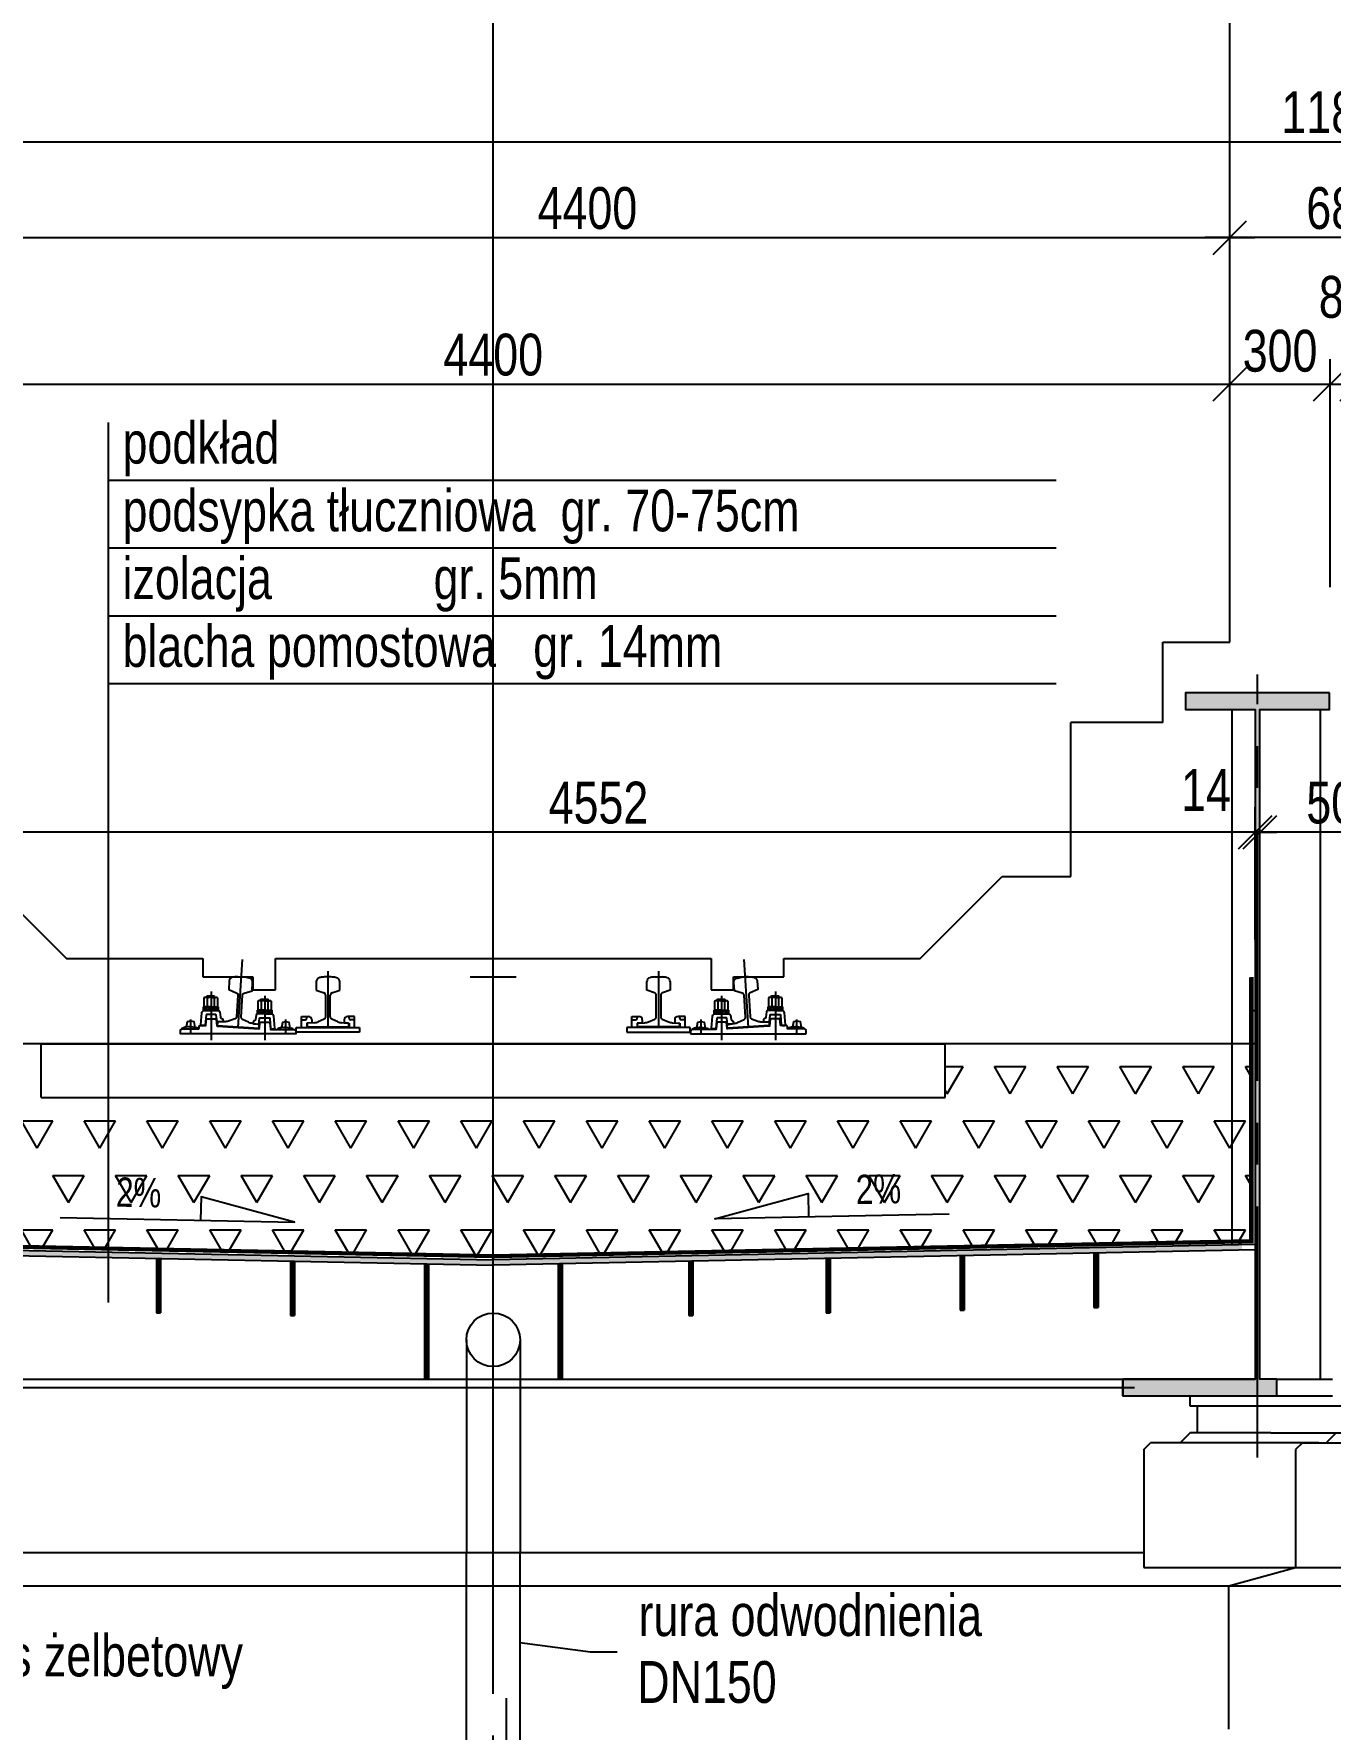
# Model space of a CAD drawing. Header units: millimetres. Extents: x -1069826 to 2704411, y -432732 to 412301.
# Drawn here: x 575333 to 579204, y -21743 to -16679 of the extents above; entities that cross this region are included whole.
import ezdxf
from ezdxf.enums import TextEntityAlignment as Align

# ---------------------------------------------------------------- set-up
doc = ezdxf.new("R2010")
doc.units = ezdxf.units.MM
doc.header["$LTSCALE"] = 1000
doc.header["$MEASUREMENT"] = 0
doc.linetypes.add('CENTER2', pattern=[1.125, 0.75, -0.125, 0.125, -0.125])
doc.linetypes.add('HIDDEN', pattern=[0.375, 0.25, -0.125])
for name, color, linetype in [('0-RAM-T', 7, 'Continuous'), ('0-T', 7, 'Continuous'), ('0-T0-T', 7, 'Continuous'), ('00XX00-S', 7, 'Continuous'), ('00XX00-T', 7, 'Continuous'), ('DROGO-T', 7, 'Continuous'), ('WIADUKT', 7, 'Continuous')]:
    doc.layers.add(name, color=color, linetype=linetype)
doc.styles.add('CDMSTYLE', font='CDMSIMPL', dxfattribs={"width": 0.8, "bigfont": 'CDMBIGPL'})
doc.dimstyles.new('CDMOG-MM-50', dxfattribs={"dimscale": 50, "dimtxt": 2.5, "dimasz": 1, "dimexe": 1.5, "dimexo": 5, "dimgap": 0.5, "dimtad": 1, "dimdec": 0, "dimrnd": 1, "dimzin": 1, "dimdsep": 46, "dimtxsty": 'CDMSTYLE', "dimblk1": 'OBLIQUE', "dimblk2": 'OBLIQUE', "dimsah": 1, "dimtsz": 1, "dimcen": -2.5, "dimdle": 1.5, "dimclrd": 9, "dimclre": 9, "dimclrt": 9, "dimadec": 0, "dimazin": 0, "dimtfac": 1, "dimtmove": 2, "dimatfit": 3, "dimldrblk": 'OBLIQUE', "dimfxl": 1, "dimtvp": 1, "dimtolj": 1, "dimtzin": 0, "dimarcsym": 0})

# ---------------------------------------------------------------- blocks, each defined once
blk = doc.blocks.new('*D195')
at = {"color": 9, "linetype": 'ByBlock', "transparency": 16777216}
for p, q in [((573345, -18186.2), (573345, -17556.5)), ((585145, -18156.2), (585145, -17556.5)), ((573295, -17681.5), (573395, -17581.5)), ((585095, -17681.5), (585195, -17581.5)), ((573270, -17631.5), (585220, -17631.5))]:
    blk.add_line(p, q, dxfattribs=at)
at = {"layer": 'Defpoints', "color": 0, "linetype": 'ByBlock', "transparency": 16777216}
for p in [(585145, -17631.5), (585145, -18406.2), (573345, -18436.2)]:
    blk.add_point(p, dxfattribs=at)
at = {"color": 9, "linetype": 'ByBlock', "transparency": 16777216, "insert": (579245, -17544), "char_height": 125, "attachment_point": 5, "style": 'CDMSTYLE'}
blk.add_mtext('\\A1;\\C1;11800', dxfattribs=at)
blk = doc.blocks.new('_OBLIQUE')
at = {"color": 0, "linetype": 'ByBlock'}
blk.add_line((-0.5, -0.5), (0.5, 0.5), dxfattribs=at)
blk = doc.blocks.new('*D191')
at = {"color": 9, "linetype": 'ByBlock', "transparency": 16777216}
for p, q in [((578905, -18118.9), (578905, -17212.9)), ((574455, -17337.9), (574555, -17237.9)), ((578855, -17337.9), (578955, -17237.9)), ((574430, -17287.9), (578980, -17287.9))]:
    blk.add_line(p, q, dxfattribs=at)
at = {"layer": 'Defpoints', "color": 0, "linetype": 'ByBlock', "transparency": 16777216}
for p in [(578905, -17287.9), (574505, -18368.9), (578905, -18368.9)]:
    blk.add_point(p, dxfattribs=at)
at = {"color": 9, "linetype": 'ByBlock', "transparency": 16777216, "insert": (576986.4, -17200.4), "char_height": 125, "attachment_point": 5, "style": 'CDMSTYLE'}
blk.add_mtext('\\A1;\\C1;4400', dxfattribs=at)
blk = doc.blocks.new('*D189')
at = {"color": 9, "linetype": 'ByBlock', "transparency": 16777216}
for p, q in [((574379, -19113.7), (574479, -19013.7)), ((574429, -19446.2), (574429, -18988.7)), ((578931, -19113.7), (579031, -19013.7)), ((579056, -19063.7), (574354, -19063.7))]:
    blk.add_line(p, q, dxfattribs=at)
at = {"layer": 'Defpoints', "color": 0, "linetype": 'ByBlock', "transparency": 16777216}
for p in [(574429, -19063.7), (578981, -19432.2), (574429, -19696.2)]:
    blk.add_point(p, dxfattribs=at)
at = {"color": 9, "linetype": 'ByBlock', "transparency": 16777216, "insert": (577019.4, -18976.2), "char_height": 125, "attachment_point": 5, "style": 'CDMSTYLE'}
blk.add_mtext('\\A1;\\C1;4552', dxfattribs=at)
blk = doc.blocks.new('A$C5F112703')
at = {"color": 9, "linetype": 'ByBlock'}
for p, q in [((1020, 4918.5), (940, 4868.5)), ((3380, 4918.5), (1020, 4918.5)), ((3460, 4868.5), (3380, 4918.5)), ((940, 4868.5), (600, 4568.5)), ((3800, 4568.5), (3460, 4868.5)), ((600, 4568.5), (400, 4318.5)), ((4000, 4318.5), (3800, 4568.5)), ((400, 4318.5), (300, 3918.5)), ((4100, 3918.5), (4000, 4318.5)), ((300, 3918.5), (200, 3118.5)), ((4200, 3118.5), (4100, 3918.5)), ((0, 3118.5), (0, 1068.5)), ((200, 3118.5), (0, 3118.5)), ((4400, 3118.5), (4200, 3118.5)), ((4400, 1068.5), (4400, 3118.5)), ((0, 1068.5), (200, 1068.5)), ((4200, 1068.5), (4400, 1068.5)), ((475, 828.5), (475, 368.5)), ((3925, 368.5), (3925, 828.5)), ((475, 368.5), (680, 368.5)), ((680, 368.5), (925, 123.5)), ((3475, 123.5), (3720, 368.5)), ((3720, 368.5), (3925, 368.5)), ((925, 123.5), (1332.5, 123.5)), ((1332.5, 123.5), (1332.5, 68.5)), ((1549.5, 123.5), (2850.5, 123.5)), ((1549.5, 30.5), (1549.5, 123.5)), ((2850.5, 123.5), (2850.5, 30.5)), ((3067.5, 123.5), (3475, 123.5)), ((3067.5, 68.5), (3067.5, 123.5)), ((1332.5, 68.5), (1482.5, 68.5)), ((1482.5, 68.5), (1482.5, 30.5)), ((2917.5, 68.5), (3067.5, 68.5)), ((2917.5, 30.5), (2917.5, 68.5)), ((1482.5, 30.5), (1549.5, 30.5)), ((2850.5, 30.5), (2917.5, 30.5))]:
    blk.add_line(p, q, dxfattribs=at)
at = {"layer": '0-T', "color": 9, "linetype": 'Continuous'}
for p, q in [((200, 828.5), (200, 1068.5)), ((4200, 828.5), (4200, 1068.5)), ((200, 828.5), (475, 828.5)), ((4200, 828.5), (3925, 828.5)), ((2200, 0), (2200, 137)), ((2131.5, 68.5), (2268.5, 68.5))]:
    blk.add_line(p, q, dxfattribs=at)
blk = doc.blocks.new('A$C22AE4A19')
at = {"layer": '0-T', "color": 9, "linetype": 'Continuous'}
blk.add_blockref('A$C5F112703', (0, 0), dxfattribs=at)
blk = doc.blocks.new('*D190')
at = {"color": 9, "linetype": 'ByBlock', "transparency": 16777216}
for p, q in [((578905, -17381.5), (578905, -17212.9)), ((578855, -17337.9), (578955, -17237.9)), ((579535, -17337.9), (579635, -17237.9)), ((579660, -17287.9), (578830, -17287.9))]:
    blk.add_line(p, q, dxfattribs=at)
at = {"layer": 'Defpoints', "color": 0, "linetype": 'ByBlock', "transparency": 16777216}
for p in [(578905, -17287.9), (579585, -17471.2), (578905, -17631.5)]:
    blk.add_point(p, dxfattribs=at)
at = {"color": 9, "linetype": 'ByBlock', "transparency": 16777216, "insert": (579245, -17200.4), "char_height": 125, "attachment_point": 5, "style": 'CDMSTYLE'}
blk.add_mtext('\\A1;\\C1;680', dxfattribs=at)
blk = doc.blocks.new('*D187')
at = {"color": 9, "linetype": 'ByBlock', "transparency": 16777216}
for p, q in [((578945, -19113.7), (579045, -19013.7)), ((578995, -19385.5), (578995, -18988.7)), ((579445, -19113.7), (579545, -19013.7)), ((579570, -19063.7), (578920, -19063.7))]:
    blk.add_line(p, q, dxfattribs=at)
at = {"layer": 'Defpoints', "color": 0, "linetype": 'ByBlock', "transparency": 16777216}
for p in [(578995, -19063.7), (578995, -19635.5), (579495, -19635.5)]:
    blk.add_point(p, dxfattribs=at)
at = {"color": 9, "linetype": 'ByBlock', "transparency": 16777216, "insert": (579245, -18976.2), "char_height": 125, "attachment_point": 5, "style": 'CDMSTYLE'}
blk.add_mtext('\\A1;\\C1;500', dxfattribs=at)
blk = doc.blocks.new('*D185')
at = {"color": 9, "linetype": 'ByBlock', "transparency": 16777216}
for p, q in [((578931, -19113.7), (579031, -19013.7)), ((578945, -19113.7), (579045, -19013.7)), ((578981, -19384.7), (578981, -18988.7)), ((578981, -19063.7), (578931, -19063.7)), ((578995, -19063.7), (578981, -19063.7)), ((578995, -19063.7), (578981, -19063.7)), ((578995, -19063.7), (579045, -19063.7))]:
    blk.add_line(p, q, dxfattribs=at)
at = {"layer": 'Defpoints', "color": 0, "linetype": 'ByBlock', "transparency": 16777216}
for p in [(578981, -19063.7), (578981, -19634.7), (578995, -19635.5)]:
    blk.add_point(p, dxfattribs=at)
at = {"color": 9, "linetype": 'ByBlock', "transparency": 16777216, "insert": (578833.8, -18938), "char_height": 125, "attachment_point": 5, "style": 'CDMSTYLE'}
blk.add_mtext('\\A1;\\C1;14', dxfattribs=at)
blk = doc.blocks.new('A$C5FAB2D53')
at = {"color": 9, "linetype": 'ByBlock'}
for p, q in [((104.6, 164.4), (84.8, 164.4)), ((1072, 164.4), (1091.8, 164.4)), ((59.7, 150.4), (59.7, 124.6)), ((59.7, 124.6), (83, 116.6)), ((87.7, 110), (87.7, 44.7)), ((101.7, 44.7), (101.7, 110)), ((106.4, 116.6), (129.7, 124.6)), ((129.7, 124.6), (129.7, 150.4)), ((1046.9, 124.6), (1046.9, 150.4)), ((1070.2, 116.6), (1046.9, 124.6)), ((1074.9, 44.7), (1074.9, 110)), ((1088.9, 110), (1088.9, 44.7)), ((1116.9, 124.6), (1093.6, 116.6)), ((1116.9, 150.4), (1116.9, 124.6)), ((0, 13), (189.1, 13)), ((0, 0), (0, 13)), ((94.6, 0), (0, 0)), ((15.4, 46.4), (36.4, 46.4)), ((15.4, 13), (15.4, 46.4)), ((15.4, 36.4), (26.4, 36.4)), ((31.4, 41.4), (31.4, 46.4)), ((46.4, 27.9), (31.4, 26.4)), ((31.4, 26.4), (31.4, 13)), ((32.2, 23.2), (32.2, 15.4)), ((32.2, 15.4), (157.2, 15.4)), ((53.2, 27.8), (35, 26.2)), ((46.4, 36.4), (46.4, 27.9)), ((83.4, 38.2), (65, 30.6)), ((189.1, 0), (94.6, 0)), ((124.5, 30.6), (106.1, 38.2)), ((154.5, 26.2), (136.2, 27.8)), ((143, 36.4), (143, 27.9)), ((143, 27.9), (158, 26.4)), ((174, 46.4), (153, 46.4)), ((157.2, 15.4), (157.2, 23.2)), ((158, 41.4), (158, 46.4)), ((158, 26.4), (158, 13)), ((174, 36.4), (163, 36.4)), ((174, 13), (174, 46.4)), ((189.1, 13), (189.1, 0)), ((189.1, 13), (189.1, 13)), ((987.5, 13), (987.5, 0)), ((987.5, 13), (987.5, 13)), ((1176.6, 13), (987.5, 13)), ((987.5, 0), (1082, 0)), ((1002.6, 46.4), (1023.6, 46.4)), ((1002.6, 13), (1002.6, 46.4)), ((1002.6, 36.4), (1013.6, 36.4)), ((1018.6, 41.4), (1018.6, 46.4)), ((1033.6, 27.9), (1018.6, 26.4)), ((1018.6, 26.4), (1018.6, 13)), ((1019.4, 15.4), (1019.4, 23.2)), ((1144.4, 15.4), (1019.4, 15.4)), ((1022.1, 26.2), (1040.4, 27.8)), ((1033.6, 36.4), (1033.6, 27.9)), ((1052.1, 30.6), (1070.6, 38.2)), ((1082.1, 0), (1176.6, 0)), ((1093.2, 38.2), (1111.7, 30.6)), ((1123.4, 27.8), (1141.7, 26.2)), ((1130.2, 36.4), (1130.2, 27.9)), ((1130.2, 27.9), (1145.2, 26.4)), ((1161.2, 46.4), (1140.2, 46.4)), ((1144.4, 23.2), (1144.4, 15.4)), ((1145.2, 41.4), (1145.2, 46.4)), ((1145.2, 26.4), (1145.2, 13)), ((1161.2, 36.4), (1150.2, 36.4)), ((1161.2, 13), (1161.2, 46.4)), ((1176.6, 0), (1176.6, 13))]:
    blk.add_line(p, q, dxfattribs=at)
at = {"color": 9, "linetype": 'Continuous'}
for p, q in [((94.7, 181.9), (94.7, 15.4)), ((1081.9, 181.9), (1081.9, 15.4))]:
    blk.add_line(p, q, dxfattribs=at)
at = {"color": 9, "linetype": 'ByBlock'}
for centre, radius, start, end in [((71.7, 150.4), 12, 104.1437, 180), ((88.3, 84.5), 80, 102.4545, 104.1437), ((74.3, 150), 13, 99.6771, 104.4557), ((88.3, 84.5), 80, 92.5054, 101.6782), ((101.1, 84.5), 80, 78.3218, 87.4946), ((115.1, 150), 13, 75.5443, 80.3229), ((101.1, 84.5), 80, 75.8563, 77.5455), ((117.7, 150.4), 12, 0, 75.8563), ((1058.9, 150.4), 12, 104.1437, 180), ((1075.5, 84.5), 80, 102.4545, 104.1437), ((1061.5, 150), 13, 99.6771, 104.4557), ((1075.5, 84.5), 80, 92.5054, 101.6782), ((1088.3, 84.5), 80, 78.3218, 87.4946), ((1102.3, 150), 13, 75.5443, 80.3229), ((1088.3, 84.5), 80, 75.8563, 77.5455), ((1104.9, 150.4), 12, 0, 75.8563), ((80.7, 110), 7, 360, 71), ((108.7, 110), 7, 109, 180), ((1067.9, 110), 7, 0, 71), ((1095.9, 110), 7, 109, 180), ((26.4, 41.4), 5, 270, 0), ((35.2, 23.2), 3, 95.061, 180), ((36.4, 36.4), 10, 360, 90), ((49.7, 67.6), 40, 275.061, 292.4127), ((80.7, 44.7), 7, 292.4127, 360), ((108.7, 44.7), 7, 180, 247.5873), ((139.7, 67.6), 40, 247.5873, 264.939), ((153, 36.4), 10, 90, 180), ((154.2, 23.2), 3, 0, 84.939), ((163, 41.4), 5, 180, 270), ((1013.6, 41.4), 5, 270, 0), ((1022.4, 23.2), 3, 95.061, 180), ((1023.6, 36.4), 10, 360, 90), ((1036.9, 67.6), 40, 275.061, 292.4127), ((1067.9, 44.7), 7, 292.4127, 360), ((1095.9, 44.7), 7, 180, 247.5873), ((1126.9, 67.6), 40, 247.5873, 264.939), ((1140.2, 36.4), 10, 90, 180), ((1141.4, 23.2), 3, 0, 84.939), ((1150.2, 41.4), 5, 180, 270)]:
    blk.add_arc(centre, radius, start, end, dxfattribs=at)
blk = doc.blocks.new('A$C30C010BB')
at = {"layer": '0-T', "color": 40, "linetype": 'Continuous'}
blk.add_blockref('A$C5FAB2D53', (0, 0), dxfattribs=at)
blk = doc.blocks.new('SZPKOL')
at = {"color": 0, "linetype": 'ByBlock'}
blk.add_lwpolyline([(12.4, 4, 0.138548), (-12.3, 5.1), (-9.4, 21.8), (0, 23.9), (9.4, 21.8)], format="xyb", close=True, dxfattribs=at)
for start, end in [(102.9105, 124.2422), (55.7578, 72.0998)]:
    blk.add_arc((-1.8, -37.6), 45.5, start, end, dxfattribs=at)
blk = doc.blocks.new('SRUKOL')
at = {"color": 0, "linetype": 'ByBlock'}
for p, q in [((0, 10), (-22, 10)), ((-22, 10), (-22, 0)), ((-11, 5), (-22, 5)), ((0, 0), (-22, 0)), ((-20, 37.2), (-20, 24)), ((-20, 24), (-20, 11.3)), ((-17, 5), (-17, 0)), ((0, 38.6), (-15, 38.6)), ((0, 10), (-15, 10)), ((-12.7, 41.6), (-10.1, 43.8)), ((-12.7, 38.6), (-12.7, 41.6)), ((-12.7, 41.6), (12.5, 41.6)), ((-12, 5), (-12, 0)), ((-11, 10), (11, 5)), ((-11, 5), (11, 0)), ((-10.1, 43.8), (-10.1, 38.4)), ((-10.1, 43.8), (9.9, 43.8)), ((-10.1, 37.3), (-10.1, 24)), ((-10.1, 24), (-10.1, 11.2)), ((0, 38.6), (15, 38.6)), ((0, 10), (15, 10)), ((0, 10), (22, 10)), ((0, 0), (22, 0)), ((12.5, 41.6), (9.9, 43.8)), ((9.9, 43.8), (9.9, 38.4)), ((10.1, 37.3), (10.1, 24)), ((10.1, 24), (10.1, 11.2)), ((11, 5), (22, 5)), ((12, 10), (12, 5)), ((12.5, 38.6), (12.5, 41.6)), ((17, 10), (17, 5)), ((20, 37.2), (20, 24)), ((20, 24), (20, 11.3)), ((22, 10), (22, 0))]:
    blk.add_line(p, q, dxfattribs=at)
for centre, radius, start, end in [((-15, 28.6), 10, 60, 120), ((-15, 20), 10, 240, 300), ((0, -1.4), 40, 90, 104.6015), ((0, 50), 40, 255.3985, 270), ((0, -1.4), 40, 75.3985, 90), ((0, 50), 40, 270, 284.6015), ((15, 28.6), 10, 60, 120), ((15, 20), 10, 240, 300)]:
    blk.add_arc(centre, radius, start, end, dxfattribs=at)
blk = doc.blocks.new('*D746')
at = {"color": 9, "linetype": 'ByBlock', "transparency": 16777216}
for p, q in [((533921.1, -18478.6), (533921.1, -17650.6)), ((529471.1, -17775.6), (529571.1, -17675.6)), ((533871.1, -17775.6), (533971.1, -17675.6)), ((529446.1, -17725.6), (533996.1, -17725.6))]:
    blk.add_line(p, q, dxfattribs=at)
at = {"layer": 'Defpoints', "color": 0, "linetype": 'ByBlock', "transparency": 16777216}
for p in [(533921.1, -17725.6), (529521.1, -18728.6), (533921.1, -18728.6)]:
    blk.add_point(p, dxfattribs=at)
at = {"color": 9, "linetype": 'ByBlock', "transparency": 16777216, "insert": (531721.1, -17638.1), "char_height": 125, "attachment_point": 5, "style": 'CDMSTYLE'}
blk.add_mtext('\\A1;4400', dxfattribs=at)
blk = doc.blocks.new('*D748')
at = {"color": 9, "linetype": 'ByBlock', "transparency": 16777216}
for p, q in [((534301.1, -18336), (534301.1, -17650.6)), ((534171.1, -17775.6), (534271.1, -17675.6)), ((534251.1, -17775.6), (534351.1, -17675.6)), ((534146.1, -17725.6), (534301.1, -17725.6))]:
    blk.add_line(p, q, dxfattribs=at)
at = {"layer": 'Defpoints', "color": 0, "linetype": 'ByBlock', "transparency": 16777216}
for p in [(534301.1, -17725.6), (534221.1, -18582.2), (534301.1, -18586)]:
    blk.add_point(p, dxfattribs=at)
at = {"color": 9, "linetype": 'ByBlock', "transparency": 16777216, "insert": (534261.1, -17465.7), "char_height": 125, "attachment_point": 5, "style": 'CDMSTYLE'}
blk.add_mtext('\\A1;\\C1;80', dxfattribs=at)
blk = doc.blocks.new('*D747')
at = {"color": 9, "linetype": 'ByBlock', "transparency": 16777216}
for p, q in [((534221.1, -18332.2), (534221.1, -17650.6)), ((533871.1, -17775.6), (533971.1, -17675.6)), ((534171.1, -17775.6), (534271.1, -17675.6)), ((533846.1, -17725.6), (534296.1, -17725.6))]:
    blk.add_line(p, q, dxfattribs=at)
at = {"layer": 'Defpoints', "color": 0, "linetype": 'ByBlock', "transparency": 16777216}
for p in [(534221.1, -17725.6), (534221.1, -18582.2), (533921.1, -18728.6)]:
    blk.add_point(p, dxfattribs=at)
at = {"color": 9, "linetype": 'ByBlock', "transparency": 16777216, "insert": (534071.1, -17626.6), "char_height": 125, "attachment_point": 5, "style": 'CDMSTYLE'}
blk.add_mtext('\\A1;300', dxfattribs=at)
blk = doc.blocks.new('*D754')
at = {"color": 9, "linetype": 'ByBlock', "transparency": 16777216}
for p, q in [((579643.6, -21365.2), (579543.6, -21265.2)), ((579593.6, -22270.6), (579593.6, -21240.2)), ((579392, -21315.2), (579668.6, -21315.2)), ((579643.6, -22245.6), (579543.6, -22145.6)), ((579392, -22195.6), (579668.6, -22195.6))]:
    blk.add_line(p, q, dxfattribs=at)
at = {"layer": 'Defpoints', "color": 0, "linetype": 'ByBlock', "transparency": 16777216}
for p in [(579142, -21315.2), (579593.6, -21315.2), (579142, -22195.6)]:
    blk.add_point(p, dxfattribs=at)
at = {"color": 9, "linetype": 'ByBlock', "transparency": 16777216, "insert": (579506.1, -21900.4), "char_height": 125, "attachment_point": 5, "rotation": 90, "style": 'CDMSTYLE'}
blk.add_mtext('\\A1;880', dxfattribs=at)

msp = doc.modelspace()

# ---------------------------------------------------------------- hatches: boundary and pattern name
at = {"layer": '0-T', "linetype": 'Continuous'}
h = msp.add_hatch(color=9, dxfattribs=at)
h.paths.add_polyline_path([(574469.0354, -20296.4541), (574469.0354, -20312.4541), (576705.0354, -20357.1741), (576705.0354, -20341.1741)])
h.paths.add_polyline_path([(578941.0354, -20312.4541), (578941.0354, -20296.4541), (576705.0354, -20341.1741), (576705.0354, -20357.1741)])
at = {"layer": 'DROGO-T', "linetype": 'Continuous'}
msp.add_hatch(color=9, dxfattribs=at).paths.add_polyline_path([(578773.0354, -18647.6844), (579203.0354, -18647.6844), (579203.0354, -18697.6844), (578995.0354, -18697.6844), (578995.0354, -20697.6844), (579045.0354, -20697.6844), (579045.0354, -20747.6844), (578585.0354, -20747.6844), (578585.0354, -20697.6844), (578981.0354, -20697.6844), (578981.0354, -18697.6844), (578773.0354, -18697.6844)])
h = msp.add_hatch(dxfattribs=at)
h.set_pattern_fill('TRIANG', color=9, scale=500, style=0)
h.set_pattern_definition([(60, (412311.13, -221196.17), (-93.75, 162.37976), [93.75, -93.75]), (120, (412311.13, -221196.17), (-187.5, 1e-07), [93.75, -93.75]), (0, (412264.26, -221114.98), (93.75, 162.37976), [93.75, -93.75])])
h.paths.add_polyline_path([(576705.0354, -19856.1741), (575555.4387, -19856.1741), (575555.4387, -20217.148), (575831.1979, -20222.6631), (575832.5977, -20152.6771), (576111.142, -20228.262), (575555.4387, -20217.148), (575555.4387, -20303.5859), (576705.0354, -20326.1711)])
h.paths.add_polyline_path([(575555.4387, -19856.1741), (575355.0354, -19856.1741), (575355.0354, -19696.1741), (574444.0354, -19696.1741), (574444.0354, -20281.7511), (575555.4387, -20303.5859)])
h.paths.add_polyline_path([(578966.0354, -19696.1741), (578055.0354, -19696.1741), (578055.0354, -19856.1741), (576705.0354, -19856.1741), (576705.0354, -20326.1711), (578966.0354, -20281.7511)])
h.paths.add_polyline_path([(577367.1163, -20218.2489), (577645.6606, -20142.664), (577647.0603, -20212.65)], flags=16)
h.paths.add_polyline_path([(577771.5646, -20197.0323), (577941.9472, -20193.6246), (577939.3227, -20062.4009), (577768.9401, -20065.8085)], flags=24)

# ---------------------------------------------------------------- linework, layer by layer
at = {"color": 9, "linetype": 'CENTER2'}
for p in [(576705.0354, -20891.3541), (576705.0354, -34012.233)]:
    msp.add_line(p, (576705.0354, -14164.2624), dxfattribs=at)
at = {"color": 9, "linetype": 'ByBlock'}
for p, q in [((575943.1388, -19647.3021), (575955.779, -19444.0061)), ((577466.932, -19647.3021), (577454.2918, -19444.0061)), ((575942.5288, -19495.5519), (575952.3852, -19496.1648)), ((575962.2416, -19496.7776), (575952.3852, -19496.1648)), ((577447.8292, -19496.7776), (577457.6856, -19496.1648)), ((577467.542, -19495.5519), (577457.6856, -19496.1648)), ((575801.8798, -19666.3021), (575801.8798, -19622.9527)), ((576085.6388, -19666.3021), (576085.6388, -19622.9527)), ((577325.7911, -19666.3021), (577325.7911, -19622.9527)), ((577611.4706, -19666.3021), (577611.4706, -19622.9527))]:
    msp.add_line(p, q, dxfattribs=at)
at = {"color": 9, "linetype": 'Continuous'}
for p, q in [((575862.2339, -19540.0597), (575862.2339, -19685.4058)), ((577547.837, -19540.0597), (577547.837, -19685.4058)), ((576022.9324, -19552.4152), (576022.9324, -19685.4058)), ((577387.1384, -19552.4152), (577387.1384, -19685.4058))]:
    msp.add_line(p, q, dxfattribs=at)
at = {"color": 2, "linetype": 'Continuous'}
for p, q in [((578981.0354, -19696.1741), (574429.0354, -19696.1741)), ((575355.0354, -19856.1741), (575355.0354, -19696.1741)), ((578055.0354, -19856.1741), (578055.0354, -19696.1741)), ((575355.0354, -19856.1741), (578055.0354, -19856.1741)), ((574429.0354, -20295.6541), (576705.0354, -20341.1741)), ((578981.0354, -20295.6541), (576705.0354, -20341.1741)), ((574429.0354, -20311.6541), (576705.0354, -20357.1741)), ((578981.0354, -20311.6541), (576705.0354, -20357.1741))]:
    msp.add_line(p, q, dxfattribs=at)
at = {"color": 1, "linetype": 'Continuous'}
msp.add_line((575355.0354, -19696.1741), (578055.0354, -19696.1741), dxfattribs=at)
at = {"color": 9, "linetype": 'ByBlock'}
for points in [[(575942.5233, -19495.5518, 0.040045312), (575929.7536, -19496.3405, 0.02085363), (575928.6817, -19496.5008, 0.007370603), (575926.3572, -19496.8999, 0.343626376), (575916.5848, -19507.951), (575914.9829, -19533.7161), (575937.7195, -19543.1609, -0.320102524), (575942.0207, -19550.0597), (575937.9705, -19615.2017, -0.303762752), (575933.2461, -19621.3917), (575914.3837, -19627.8332, -0.075856192), (575902.5061, -19629.9658), (575884.156, -19630.4473, 0.388572544), (575881.2405, -19633.2601), (575880.7593, -19640.9991), (576005.5184, -19648.7561), (576005.9996, -19641.0171, 0.388572544), (576003.4549, -19637.8648), (575985.3058, -19635.114, -0.075856192), (575973.7839, -19631.5264), (575955.8646, -19622.798, -0.303762752), (575951.9435, -19616.0705), (575955.9938, -19550.9285, -0.320102524), (575961.1164, -19544.6156), (575984.8479, -19538.06), (575986.4499, -19512.2949, 0.343626376), (575978.1217, -19500.1184, 0.007370603), (575975.8646, -19499.4345, 0.02085363), (575974.8208, -19499.1426, 0.040045312), (575962.2471, -19496.7782)], [(577467.5475, -19495.5518, -0.040045312), (577480.3172, -19496.3405, -0.02085363), (577481.3892, -19496.5008, -0.007370603), (577483.7136, -19496.8999, -0.343626376), (577493.486, -19507.951), (577495.088, -19533.7161), (577472.3513, -19543.1609, 0.320102524), (577468.0501, -19550.0597), (577472.1003, -19615.2017, 0.303762752), (577476.8247, -19621.3917), (577495.6871, -19627.8332, 0.075856192), (577507.5647, -19629.9658), (577525.9148, -19630.4473, -0.388572544), (577528.8303, -19633.2601), (577529.3115, -19640.9991), (577404.5524, -19648.7561), (577404.0712, -19641.0171, -0.388572544), (577406.6159, -19637.8648), (577424.765, -19635.114, 0.075856192), (577436.2869, -19631.5264), (577454.2062, -19622.798, 0.303762752), (577458.1273, -19616.0705), (577454.0771, -19550.9285, 0.320102524), (577448.9544, -19544.6156), (577425.2229, -19538.06), (577423.6209, -19512.2949, -0.343626376), (577431.9491, -19500.1184, -0.007370603), (577434.2062, -19499.4345, -0.02085363), (577435.25, -19499.1426, -0.040045312), (577447.8237, -19496.7782)]]:
    msp.add_lwpolyline(points, format="xyb", dxfattribs=at)
for points in [[(576115.6388, -19658.3021), (576115.6388, -19664.3021, -0.414213562), (576113.6388, -19666.3021), (575772.6388, -19666.3021, -0.414213562), (575770.6388, -19664.3021), (575770.6388, -19656.3021, -0.414213562), (575775.6388, -19651.3021), (575824.6388, -19651.3021, 0.414213562), (575826.6388, -19649.3021), (575826.6388, -19643.3021, -0.414213562), (575828.6388, -19641.3021), (575844.8289, -19641.3021, 0.385313586), (575846.8189, -19639.5012), (575848.6388, -19621.3021), (575875.8289, -19621.3021, -0.385313586), (575877.8189, -19623.1031), (575879.6761, -19641.6752, 0.367589322), (575881.5421, -19643.4723), (576004.5099, -19651.118, 0.403251184), (576006.624, -19649.3208), (576008.2523, -19633.0385, -0.385313586), (576010.2424, -19631.2375), (576035.6224, -19631.2375, -0.385313586), (576037.6125, -19633.0385), (576039.4587, -19651.5012, 0.385313586), (576041.4488, -19653.3021), (576110.6388, -19653.3021, -0.414213562)], [(575877.8173, -19610.428, 0.371247317), (575874.8505, -19607.873), (575850.498, -19607.873, 0.388478902), (575847.5098, -19610.6074), (575844.9816, -19639.0501, -0.388478902), (575842.9894, -19640.873), (575833.9539, -19640.873, -0.4404252), (575831.9618, -19638.6959), (575835.1201, -19603.1647, -0.388478902), (575843.0887, -19595.873), (575883.4623, -19595.873, -0.371247317), (575888.407, -19600.1313), (575890.89, -19616.3881, 0.282190673), (575894.2535, -19620.3898), (575896.149, -19621.0217, -0.288824416), (575897.5011, -19622.671), (575898.0933, -19627.4083, -0.418231262), (575896.3296, -19629.6442), (575882.3363, -19630.2866, -0.403059278), (575880.1376, -19628.5955)], [(576007.349, -19620.3633, -0.371247317), (576010.3158, -19617.8083), (576034.6682, -19617.8083, -0.388478902), (576037.6564, -19620.5427), (576040.1847, -19648.9854, 0.388478902), (576042.1768, -19650.8083), (576051.2123, -19650.8083, 0.4404252), (576053.2044, -19648.6312), (576050.0461, -19613.1, 0.388478902), (576042.0775, -19605.8083), (576001.7039, -19605.8083, 0.371247317), (575996.7592, -19610.0666), (575994.8528, -19622.7762, -0.282190673), (575991.4892, -19626.7779), (575989.5937, -19627.4097, 0.288824416), (575988.2416, -19629.059), (575987.6494, -19633.7964, 0.418231262), (575989.4131, -19636.0322), (576002.8299, -19637.523, 0.403059278), (576005.0287, -19635.8319)], [(577294.432, -19658.3021), (577294.432, -19664.3021, 0.414213562), (577296.432, -19666.3021), (577637.432, -19666.3021, 0.414213562), (577639.432, -19664.3021), (577639.432, -19656.3021, 0.414213562), (577634.432, -19651.3021), (577585.432, -19651.3021, -0.414213562), (577583.432, -19649.3021), (577583.432, -19643.3021, 0.414213562), (577581.432, -19641.3021), (577565.2419, -19641.3021, -0.385313586), (577563.2519, -19639.5012), (577561.432, -19621.3021), (577534.2419, -19621.3021, 0.385313586), (577532.2519, -19623.1031), (577530.3947, -19641.6752, -0.367589322), (577528.5287, -19643.4723), (577405.5609, -19651.118, -0.403251184), (577403.4468, -19649.3208), (577401.8185, -19633.0385, 0.385313586), (577399.8285, -19631.2375), (577374.4484, -19631.2375, 0.385313586), (577372.4583, -19633.0385), (577370.6121, -19651.5012, -0.385313586), (577368.622, -19653.3021), (577299.432, -19653.3021, 0.414213562)], [(577402.7218, -19620.3633, 0.371247317), (577399.755, -19617.8083), (577375.4026, -19617.8083, 0.388478902), (577372.4144, -19620.5427), (577369.8861, -19648.9854, -0.388478902), (577367.894, -19650.8083), (577358.8585, -19650.8083, -0.4404252), (577356.8664, -19648.6312), (577360.0247, -19613.1, -0.388478902), (577367.9933, -19605.8083), (577408.3669, -19605.8083, -0.371247317), (577413.3116, -19610.0666), (577415.218, -19622.7762, 0.282190673), (577418.5816, -19626.7779), (577420.4771, -19627.4097, -0.288824416), (577421.8292, -19629.059), (577422.4214, -19633.7964, -0.418231262), (577420.6577, -19636.0322), (577407.2409, -19637.523, -0.403059278), (577405.0421, -19635.8319)], [(577532.2535, -19610.428, -0.371247317), (577535.2203, -19607.873), (577559.5728, -19607.873, -0.388478902), (577562.561, -19610.6074), (577565.0892, -19639.0501, 0.388478902), (577567.0814, -19640.873), (577576.1169, -19640.873, 0.4404252), (577578.109, -19638.6959), (577574.9507, -19603.1647, 0.388478902), (577566.9821, -19595.873), (577526.6085, -19595.873, 0.371247317), (577521.6638, -19600.1313), (577519.1808, -19616.3881, -0.282190673), (577515.8173, -19620.3898), (577513.9218, -19621.0217, 0.288824416), (577512.5697, -19622.671), (577511.9775, -19627.4083, 0.418231262), (577513.7412, -19629.6442), (577527.7345, -19630.2866, 0.403059278), (577529.9332, -19628.5955)]]:
    msp.add_lwpolyline(points, format="xyb", close=True, dxfattribs=at)
at = {"color": 9, "linetype": 'Continuous'}
msp.add_point((576705.0354, -19496.1741), dxfattribs=at)
at = {"layer": '0-RAM-T', "color": 4, "linetype": 'Continuous', "extrusion": (0, 1.22461e-16, -1)}
msp.add_lwpolyline([(-576387.8925, -21828.5597), (-576995.0354, -21828.5597), (-576745.0354, -21935.7026), (-576745.0354, -21649.9883)], dxfattribs=at)
at = {"layer": '0-T', "color": 9, "linetype": 'Continuous'}
for p, q in [((575555.4387, -17839.8841), (575555.4387, -20468.3249)), ((575555.4387, -18012.3524), (578385.9337, -18012.3524)), ((575555.4387, -18214.7832), (578385.9337, -18214.7832)), ((575555.4387, -18417.2141), (578385.9337, -18417.2141)), ((575555.4387, -18619.6449), (578385.9337, -18619.6449)), ((579175.0354, -18697.6836), (579175.0354, -20697.6844)), ((578966.0354, -19596.1741), (578981.0354, -19596.1741)), ((576625.0354, -20579.9293), (576623.5073, -25135.2092)), ((576785.0354, -20579.9293), (576783.5073, -25135.2092)), ((574790.0354, -20697.6844), (578620.0354, -20697.6836)), ((574790.0354, -20722.6844), (578620.0354, -20722.6836)), ((578787.0074, -20777.6844), (578787.0074, -20747.6844)), ((578807.0074, -20777.6844), (578807.0074, -20857.6844)), ((578648.0354, -20907.6844), (578668.0354, -20887.6844)), ((578648.0354, -20907.6844), (578648.0354, -21260.1844)), ((579170.5354, -20887.6844), (578668.0354, -20887.6844)), ((574742.0354, -21215.1844), (578648.0354, -21215.1844)), ((578648.0354, -21260.1844), (579101.5635, -21260.1844))]:
    msp.add_line(p, q, dxfattribs=at)
at = {"layer": '0-T', "color": 40, "linetype": 'CENTER2'}
msp.add_line((578988.0354, -20931.6415), (578988.0354, -18592.9835), dxfattribs=at)
at = {"layer": '0-T', "color": 2, "linetype": 'Continuous'}
for p, q in [((576105.3153, -20505.1797), (576105.3153, -20345.1797)), ((577295.3153, -20505.3685), (577295.3153, -20345.3685)), ((577705.3153, -20335.1713), (577705.3153, -20497.1685)), ((578105.3153, -20327.1713), (578105.3153, -20489.1685)), ((578505.3153, -20319.1713), (578505.3153, -20481.1685)), ((575699.3153, -20499.1741), (575711.3153, -20499.1741)), ((577699.3153, -20499.1629), (577711.3153, -20499.1629)), ((578099.3153, -20491.1629), (578111.3153, -20491.1629)), ((578499.3153, -20483.1629), (578511.3153, -20483.1629)), ((576099.3153, -20507.1741), (576111.3153, -20507.1741)), ((577289.3153, -20507.3629), (577301.3153, -20507.3629)), ((576499.3153, -20697.6844), (576511.3153, -20697.6844)), ((576899.3153, -20697.6844), (576911.3153, -20697.6844)), ((579121.5635, -20887.6844), (579101.5635, -20907.6844)), ((579101.5635, -20907.6844), (579101.5635, -21260.1844)), ((579121.5635, -20887.6844), (579804.5635, -20887.6844)), ((578902.0607, -21315.1844), (585324.7914, -21315.1844))]:
    msp.add_line(p, q, dxfattribs=at)
at = {"layer": '0-T', "color": 1, "linetype": 'Continuous'}
msp.add_line((573152.0354, -21315.1844), (578992.0354, -21315.1844), dxfattribs=at)
at = {"layer": '0-T', "color": 3, "linetype": 'HIDDEN', "const_width": 10}
msp.add_lwpolyline([(574439.0354, -19514.3093), (574439.0354, -20286.6521), (576705.0354, -20331.1721), (578971.0354, -20286.6521), (578971.0354, -19496.0616)], dxfattribs=at)
at = {"layer": '0-T', "color": 9, "linetype": 'Continuous'}
msp.add_lwpolyline([(574444.0354, -19516.5594), (574444.0354, -20281.7511), (576705.0354, -20326.1711), (578966.0354, -20281.7511), (578966.0354, -19498.2155)], dxfattribs=at)
at = {"layer": '0-T', "color": 9, "linetype": 'Continuous', "const_width": 12}
for points in [[(575705.3153, -20337.1797), (575705.3153, -20499.1769)], [(576105.3153, -20345.1797), (576105.3153, -20507.1769)], [(576505.3153, -20351.3025), (576505.3153, -20697.6844)], [(576905.3153, -20351.0513), (576905.3153, -20697.6844)], [(577295.3153, -20345.3685), (577295.3153, -20507.3657)], [(577705.3153, -20337.1685), (577705.3153, -20499.1657)], [(578105.3153, -20329.1685), (578105.3153, -20491.1657)], [(578505.3153, -20321.1685), (578505.3153, -20483.1657)]]:
    msp.add_lwpolyline(points, dxfattribs=at)
at = {"layer": '0-T', "color": 2, "linetype": 'Continuous'}
for points in [[(575699.3153, -20339.1769), (575699.3153, -20499.1741)], [(575705.3153, -20335.1825), (575705.3153, -20497.1797)], [(575711.3153, -20339.1769), (575711.3153, -20499.1741)], [(576099.3153, -20347.1769), (576099.3153, -20507.1741)], [(576111.3153, -20347.1769), (576111.3153, -20507.1741)], [(576499.3153, -20353.2997), (576499.3153, -20697.6844)], [(576511.3153, -20353.2997), (576511.3153, -20697.6844)], [(576899.3153, -20353.0485), (576899.3153, -20697.6844)], [(576911.3153, -20353.0485), (576911.3153, -20697.6844)], [(577289.3153, -20347.3657), (577289.3153, -20507.3629)], [(577301.3153, -20347.3657), (577301.3153, -20507.3629)], [(577699.3153, -20339.1657), (577699.3153, -20499.1629)], [(577711.3153, -20339.1657), (577711.3153, -20499.1629)], [(578099.3153, -20331.1657), (578099.3153, -20491.1629)], [(578111.3153, -20331.1657), (578111.3153, -20491.1629)], [(578499.3153, -20323.1657), (578499.3153, -20483.1629)], [(578511.3153, -20323.1657), (578511.3153, -20483.1629)]]:
    msp.add_lwpolyline(points, dxfattribs=at)
msp.add_circle((576705.0354, -20579.9293), 80, dxfattribs=at)
at = {"layer": '0-T0-T', "color": 9, "linetype": 'Continuous', "flags": 128}
msp.add_lwpolyline([(578066.9763, -20204.2517), (577367.1163, -20218.2489), (577645.6606, -20142.664), (577647.0603, -20212.65)], dxfattribs=at)
at = {"layer": '0-T0-T', "color": 9, "linetype": 'Continuous', "extrusion": (0, 0, -1), "flags": 128}
msp.add_lwpolyline([(-575411.2819, -20214.2648), (-576111.142, -20228.262), (-575832.5977, -20152.6771), (-575831.1979, -20222.6631)], dxfattribs=at)
at = {"layer": '00XX00-S', "color": 9, "linetype": 'Continuous'}
for p, q in [((579247.0074, -20777.6844), (578787.0074, -20777.6844)), ((578787.0074, -20857.6844), (578757.0074, -20887.6844)), ((579027.0074, -20857.6844), (578787.0074, -20857.6844)), ((579027.0074, -20857.6844), (579247.0074, -20857.6844))]:
    msp.add_line(p, q, dxfattribs=at)
at = {"layer": '00XX00-S', "color": 1, "linetype": 'Continuous'}
msp.add_line((579223.0635, -20857.6844), (579193.0635, -20887.6844), dxfattribs=at)
at = {"layer": '00XX00-S', "color": 9, "linetype": 'Continuous', "flags": 128}
msp.add_lwpolyline([(577075.6668, -21512.6656), (576995.8892, -21512.6656), (576784.7319, -21484.5601)], dxfattribs=at)
at = {"layer": 'DROGO-T', "color": 9, "linetype": 'Continuous'}
for p, q in [((578911.0354, -18697.6836), (578911.0354, -20297.0541)), ((579045.0354, -20697.6844), (579212.0354, -20697.6844)), ((579045.0354, -20747.6844), (579212.0354, -20747.6844))]:
    msp.add_line(p, q, dxfattribs=at)
at = {"layer": 'DROGO-T', "color": 2, "linetype": 'Continuous'}
for p, q in [((578585.0354, -20747.6844), (578585.0354, -20697.6844)), ((578585.0354, -20697.6844), (578981.0354, -20697.6844)), ((578902.0354, -21315.1844), (579101.5635, -21260.1844)), ((579101.5635, -21260.1844), (579824.5635, -21260.1844))]:
    msp.add_line(p, q, dxfattribs=at)
msp.add_lwpolyline([(579203.0354, -18647.6844), (578773.0354, -18647.6844), (578773.0354, -18697.6844), (578981.0354, -18697.6844), (578981.0354, -20697.6844), (578585.0354, -20697.6844), (578585.0354, -20747.6844), (579045.0354, -20747.6844), (579045.0354, -20697.6844), (578995.0354, -20697.6844), (578995.0354, -18697.6844), (579203.0354, -18697.6844), (579203.0354, -18647.6844)], dxfattribs=at)
at = {"layer": 'WIADUKT', "color": 2, "linetype": 'Continuous'}
msp.add_line((578902.0101, -21742.6493), (578902.0607, -21315.1844), dxfattribs=at)

# ---------------------------------------------------------------- block references
at = {"color": 9, "linetype": 'ByBlock'}
for name, p in [('SRUKOL', (575861.1224, -19595.873)), ('SRUKOL', (576021.8209, -19605.8083)), ('SRUKOL', (577386.027, -19605.8083)), ('SRUKOL', (577546.7255, -19595.873)), ('SZPKOL', (575801.3798, -19651.3021)), ('SZPKOL', (576085.6388, -19653.3021)), ('SZPKOL', (577325.7911, -19653.3021)), ('SZPKOL', (577611.9706, -19651.3021))]:
    msp.add_blockref(name, p, dxfattribs=at)
at = {"layer": '0-T', "color": 9, "linetype": 'Continuous'}
for name, p in [('A$C22AE4A19', (574505.0353, -19564.6944)), ('A$C30C010BB', (576116.7275, -19660.5893))]:
    msp.add_blockref(name, p, dxfattribs=at)

# ---------------------------------------------------------------- texts
at = {"layer": '0-T', "color": 1, "linetype": 'Continuous', "style": 'CDMSTYLE', "width": 0.8}
for s, p in [('podkład', (575597.9457, -17962.8284)), ('podsypka tłuczniowa  gr. 70-75cm', (575597.9457, -18165.2593)), ('izolacja             gr. 5mm', (575597.9457, -18367.6901)), ('blacha pomostowa   gr. 14mm', (575597.9457, -18570.1209))]:
    msp.add_text(s, height=125, dxfattribs=at).set_placement(p)
at = {"layer": '0-T0-T', "color": 1, "linetype": 'Continuous', "style": 'CDMSTYLE', "width": 0.8}
for rotation, p in [(358.8542372, (575645.372, -20183.471)), (1.1457628, (577856.3184, -20173.4578))]:
    msp.add_text('2%', height=87.5, rotation=rotation, dxfattribs=at).set_placement(p, align=Align.CENTER)
at = {"layer": '00XX00-T', "color": 9, "linetype": 'Continuous', "style": 'CDMSTYLE', "width": 0.8}
for s, p in [('rura odwodnienia', (577139.0132, -21464.745)), ('DN150', (577135.2911, -21664.4572))]:
    msp.add_text(s, height=125, dxfattribs=at).set_placement(p)
at = {"layer": 'DROGO-T', "color": 1, "linetype": 'Continuous', "style": 'CDMSTYLE', "width": 0.8}
msp.add_text('gzyms żelbetowy', height=125, dxfattribs=at).set_placement((574939.5831, -21585.2925))

# ---------------------------------------------------------------- dimensions: what is measured, and where the dimension line sits
at = {"layer": '0-T', "color": 1, "linetype": 'Continuous'}
dim = msp.add_linear_dim(base=(585145.0354, -17001.5437), p1=(573345.0354, -17806.2329), p2=(585145.0354, -17776.2329), text='\\C1;<>', dimstyle='CDMOG-MM-50', dxfattribs=at)
dim.commit()
dim.dimension.update_dxf_attribs({"geometry": '*D195', "text_midpoint": (579245.0354, -16914.0437), "insert": (0, 629.9412)})
at = {"layer": '0-T', "color": 4, "linetype": 'Continuous'}
for base, p1, p2, picture, middle in [((578905.0354, -17287.9245), (574505.0354, -18368.8762), (578905.0354, -18368.8762), '*D191', (576986.4046, -17200.4245)), ((578981.0354, -19063.6629), (578995.0354, -19635.5318), (578981.0354, -19634.744), '*D185', (578833.8399, -18938.0161)), ((574429.0354, -19063.6629), (578981.0354, -19432.1854), (574429.0354, -19696.1741), '*D189', (577019.4226, -18976.1629))]:
    dim = msp.add_linear_dim(base=base, p1=p1, p2=p2, text='\\C1;<>', dimstyle='CDMOG-MM-50', override={"dimse1": 1}, dxfattribs=at)
    dim.commit()
    dim.dimension.update_dxf_attribs({"geometry": picture, "text_midpoint": middle, "dimtype": 160})
for base, p1, p2, picture, middle in [((578905.0354, -17287.9245), (579585.0354, -17471.1741), (578905.0354, -17631.4849), '*D190', (579245.0354, -17200.4245)), ((578995.0354, -19063.6629), (579495.0354, -19635.5318), (578995.0354, -19635.5318), '*D187', (579245.0354, -18976.1629))]:
    dim = msp.add_linear_dim(base=base, p1=p1, p2=p2, text='\\C1;<>', dimstyle='CDMOG-MM-50', override={"dimse1": 1}, dxfattribs=at)
    dim.commit()
    dim.dimension.update_dxf_attribs({"geometry": picture, "text_midpoint": middle})
at = {"layer": 'DROGO-T', "color": 3, "linetype": 'Continuous'}
dim = msp.add_linear_dim(base=(579285.0354, -17725.616), p1=(579205.0354, -18582.1686), p2=(579285.0354, -18585.9783), text='\\C1;<>', dimstyle='CDMOG-MM-50', override={"dimse1": 1}, dxfattribs=at)
dim.commit()
dim.dimension.update_dxf_attribs({"geometry": '*D748', "text_midpoint": (579245.0354, -17465.6969), "dimtype": 160, "insert": (44983.921, 0)})
dim = msp.add_linear_dim(base=(578905.0354, -17725.616), p1=(574505.0354, -18728.6359), p2=(578905.0354, -18728.6359), dimstyle='CDMOG-MM-50', override={"dimse1": 1}, dxfattribs=at)
dim.commit()
dim.dimension.update_dxf_attribs({"geometry": '*D746', "text_midpoint": (576705.0354, -17638.116), "insert": (44983.921, 0)})
dim = msp.add_linear_dim(base=(579205.0354, -17725.616), p1=(578905.0354, -18728.6359), p2=(579205.0354, -18582.1686), dimstyle='CDMOG-MM-50', override={"dimse1": 1}, dxfattribs=at)
dim.commit()
dim.dimension.update_dxf_attribs({"geometry": '*D747', "text_midpoint": (579055.0354, -17626.6338), "dimtype": 160, "insert": (44983.921, 0)})
at = {"layer": 'DROGO-T', "color": 1, "linetype": 'Continuous'}
dim = msp.add_linear_dim(base=(579593.6032, -21315.1844), p1=(579142.0316, -22195.611), p2=(579142.0316, -21315.1844), angle=90, dimstyle='CDMOG-MM-50', dxfattribs=at)
dim.commit()
dim.dimension.update_dxf_attribs({"geometry": '*D754', "text_midpoint": (579506.1032, -21900.4103), "dimtype": 160})

doc.saveas('drawing.dxf')
